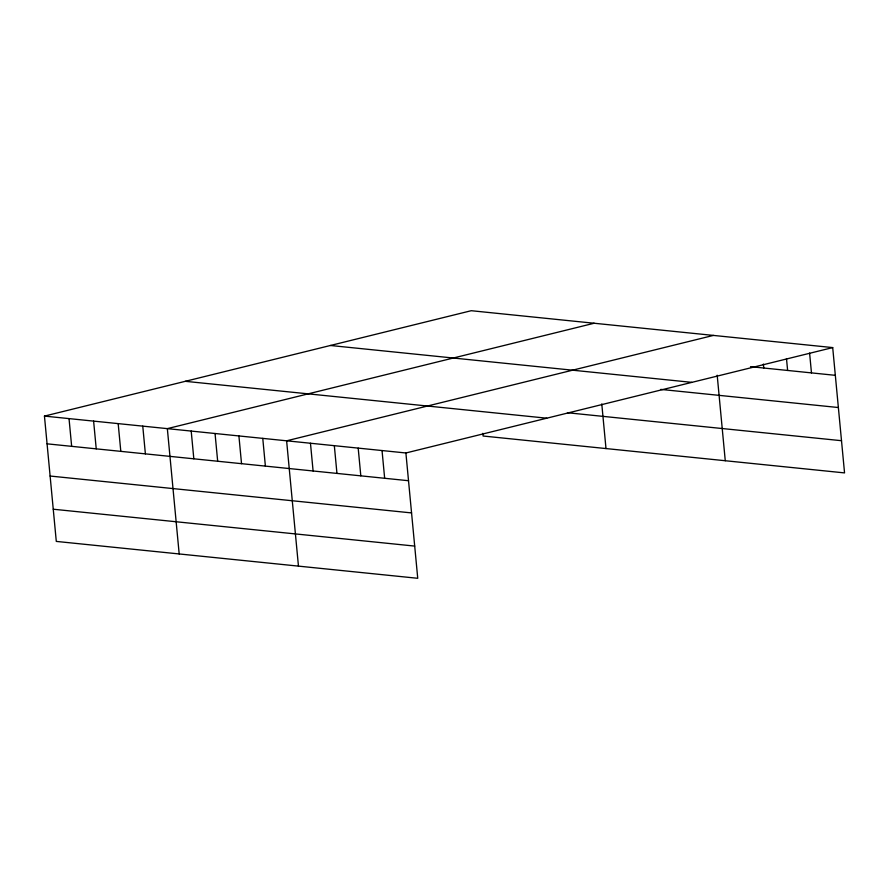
<?xml version="1.0" encoding="UTF-8"?>
<svg xmlns="http://www.w3.org/2000/svg" width="889" height="889" viewBox="0 0 889 889"><rect width="100%" height="100%" fill="white"/><g stroke="black" fill="none" stroke-linecap="round" stroke-linejoin="round"><path stroke-width="1.33" d="M44.45 416.096L405.895 452.979L417.741 578.294L56.296 541.412L44.45 416.096L471.259 310.706L832.704 347.588L844.55 472.904L483.105 436.021L482.849 433.343M594.152 323.24L167.343 428.631L179.189 553.958M713.423 335.409L286.614 440.811L298.46 566.126M405.895 452.979L832.704 347.588M750.505 366.668L835.327 375.325M330.408 345.488L691.853 382.359M660.783 389.404L838.371 407.529M567.449 412.74L841.505 440.7M185.301 381.314L546.746 418.197M47.073 443.833L408.518 480.716M50.117 476.037L411.563 512.92M53.251 509.219L414.696 546.09M809.601 353.077L811.468 372.891M786.487 358.567L787.621 370.457M763.384 364.057L763.762 368.024M717.19 375.225L725.268 460.735M601.775 403.917L605.998 448.567M382.037 450.545L384.659 478.282M358.189 448.112L360.812 475.848M334.331 445.678L336.953 473.415M310.472 443.244L313.095 470.981M262.766 438.377L265.389 466.114M238.908 435.943L241.53 463.68M215.049 433.51L217.672 461.247M191.202 431.065L193.824 458.813M142.762 426.131L145.385 453.868M118.181 423.62L120.804 451.356M93.612 421.108L96.234 448.856M69.031 418.608L71.653 446.345"/></g></svg>
